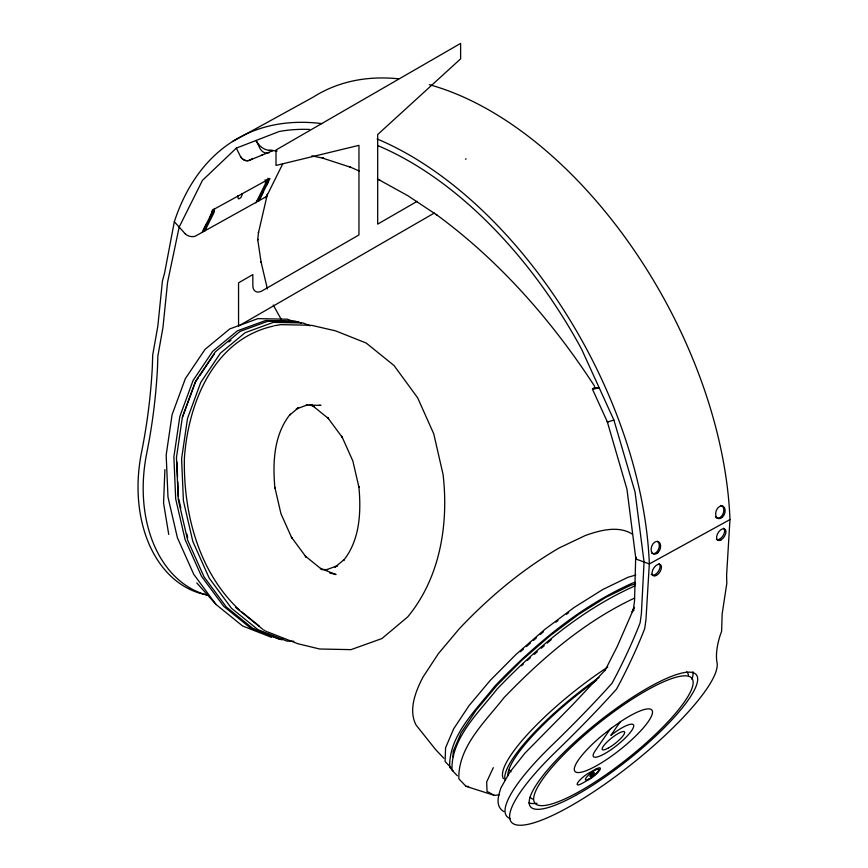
<?xml version="1.0" encoding="UTF-8"?>
<svg xmlns="http://www.w3.org/2000/svg" width="868" height="868" viewBox="0 0 868 868"><rect width="100%" height="100%" fill="white"/><g stroke="black" fill="none" stroke-linecap="round" stroke-linejoin="round"><path stroke-width="1.3" d="M635.691 557.321L634.53 600.971L633.239 610.291M452.977 756.874L453.172 751.471L461.147 732.809L476.076 710.274L496.876 685.449L522.069 660.081L549.9 635.897L578.489 614.501L605.972 597.271L630.58 585.347L635.593 583.893M164.887 469.61L163.564 503.049L168.739 534.46M429.302 84.673A346.213 202.624 61.2 0 1 729.966 519.563L726.603 575.213L726.809 583.361L722.165 613.86L721.623 631.253L720.006 635.832A430.929 97.997 -38.5 0 0 717.044 662.805A130.536 29.686 -38.5 0 1 566.826 808.119A130.536 29.686 -38.5 0 1 556.421 751.167A430.929 97.997 -38.5 0 0 609.987 696.364L616.595 689.04L620.544 681.64A430.929 172.352 -47.2 0 0 642.852 633.38L644.729 628.519L645.966 619.578L649.329 563.929A346.213 202.624 61.2 0 0 377.113 138.945M321.713 123.603A346.213 202.624 61.2 0 0 174.327 221.741L164.627 272.834L162.424 281.069L157.835 326.086L152.725 354.882L152.334 366.676A430.929 308.097 -76.4 0 1 141.538 452.293A130.536 93.332 -76.4 0 0 208.136 595.112M267.268 194.736L258.425 232.906L258.523 232.266L257.72 240.024L257.709 239.405L261.084 262.201L260.975 261.626L267.398 288.925M185.307 233.948A8.593 6.456 26.4 0 0 195.398 236.118L266.389 196.591A8.528 6.402 26.4 0 0 267.377 194.02M182.454 417.258L195.3 382.289L198.229 377.938M633.499 609.206L617.267 646.443L604.985 670.552M493.306 767.659L486.666 781.96L487.056 791.421L494.434 795.403L499.491 794.752M202.146 232.461L213.528 209.524L269.97 178.472L258.588 201.409M266.758 196.07L282.859 163.618M204.598 229.488L212.671 213.289A7.92 4.633 61.2 0 0 212.942 209.438M204.826 230.986L214.016 212.552A7.92 4.633 61.2 0 0 214.287 208.711M255.908 202.884L265.087 184.45A7.92 4.633 61.2 0 0 265.163 179.719M258.36 199.911L266.433 183.712A7.92 4.633 61.2 0 0 266.704 179.86M509.549 772.65L500.912 787.894C498.373 795.75 494.868 806.242 503.841 811.613M199.694 375.768L214.32 354.003M610.237 729.055L595.285 750.679A25.541 5.805 -38.5 0 0 607.6 751.959A25.541 5.805 -38.5 0 0 633.597 726.809A25.541 5.805 -38.5 0 0 612.255 734.263L610.855 735.38L620.099 722.013M634.128 607.871L633.195 609.879L634.15 610.204M509.939 772.032L524.966 753.12L572.804 704.61L605.56 669.716M266.357 196.667L265.315 197.709M634.193 607.307L632.012 611.777L633.087 610.931M521.57 665.778L523.437 663.901M309.583 129.44A338.596 198.164 61.2 0 0 279.29 131.469L236.346 148.113L202.45 180.381L179.166 227.09L167.567 282.317L162.978 327.323L157.868 356.119L157.477 367.923A430.929 308.097 -76.4 0 1 146.681 453.541A130.536 93.332 -76.4 0 0 208.255 595.34M520.464 651.727L523.447 649.134M526.431 646.541L530.402 643.09M533.386 640.497L536.37 637.904M540.341 634.454L543.325 631.861M527.353 660.374L530.337 657.781M534.308 654.331L537.292 651.738M541.263 648.277L544.247 645.694M547.231 643.101L551.202 639.64M228.892 341.959L230.975 340.245M555.9 622.204L558.015 620.62M566.489 614.284L568.605 612.7M417.15 201.333L377.678 224.128L377.678 134.54L460.615 58.85L460.615 43.4L276.013 149.98L276.013 165.43L358.951 145.347L358.951 234.946L262.201 290.802A13.248 7.649 -60 0 1 252.838 285.398L252.838 274.581L238.548 282.827L238.548 326.075L434.336 213.04M232.526 141.517L313.174 97.151A346.213 202.624 61.2 0 1 398.195 78.771M252.772 158.443L249.224 160.396A8.517 6.879 68.8 0 1 240.512 156.576L236.346 148.113M240.512 156.576A8.713 7.042 68.8 0 0 249.224 160.396L272.509 150.804M211.553 215.524L210.219 216.262L211.325 214.027A7.92 4.633 61.2 0 0 211.716 211.054M265.315 185.947L266.66 185.209L267.778 182.974A7.92 4.633 61.2 0 0 267.843 178.233M207.94 222.783L206.595 223.521L203.253 230.226L205.944 228.751M261.702 193.206L263.047 192.468L259.706 199.163L257.015 200.649M465.465 159.191L466.17 158.811M729.966 519.563L649.329 563.929L637.351 559.556A8.528 3.863 -7.3 0 1 635.767 556.876M634.931 585.922C581.983 609.51 536.847 647.561 497.038 689.127C478.789 712.53 450.98 738.104 451.978 770.155L457.36 775.808M634.573 598.074C584.565 621.51 541.957 658.237 503.917 697.774C485.668 721.178 457.87 746.751 458.857 778.802L466.04 786.332L494.434 795.403M261.105 155.47L262.201 155.014M273.279 326.108C213.539 339.431 188.106 403.229 184.385 458.488C183.354 513.14 198.544 572.023 239.611 610.182M325.956 569.918L337.522 565.697L335.015 567.151L344.086 559.654L343.478 560.533C360.068 539.918 361.218 511.838 358.875 486.601L358.972 487.436L352.853 461.006L341.797 436.268L342.415 437.548L327.54 417.41L328.56 418.647L311.612 404.933L314.541 406.734L309.735 404.846M274.31 325.706L280.711 324.643L310.245 325.24M608.501 421.685A8.713 0.911 -24.5 0 1 607.513 421.392A8.517 0.89 -24.5 0 0 608.501 421.685L613.904 420.101L635.05 492.026L644.067 562.008L641.376 613.817L640.139 622.757L638.262 627.618A430.929 172.352 -47.2 0 1 615.955 675.879L612.005 683.279L605.397 690.592A430.929 97.997 -38.5 0 1 551.831 745.406A130.536 29.686 -38.5 0 0 510.308 818.687M635.756 575.039L628.052 577.263L602.685 589.567L574.247 607.394L544.681 629.517L516.004 654.45L490.149 680.479L468.904 705.836L453.693 728.784L445.577 747.771L445.089 761.507L451.371 768.093M635.202 582.287L632.642 583.036C579.694 606.634 534.558 644.674 494.738 686.241C476.489 709.655 448.691 735.229 449.678 767.269L453.27 771.034M322.245 569.506L327.616 569.614M283.413 639.347L279.377 639.271L250.288 627.835L223.716 606.331L201.484 576.244L185.112 539.603L175.694 498.905L173.882 456.948L179.806 416.564L193.054 380.51L212.736 351.258L237.485 330.784L265.641 320.498L295.272 321.095L298.907 322.516M293.829 641.268L287.091 641.137L258.002 629.701L231.43 608.208L209.199 578.11L192.826 541.469L183.408 500.782L181.596 458.814L187.521 418.43L200.768 382.376L220.439 353.124L245.199 332.65L273.355 322.364L302.986 322.961L310.256 325.815M319.164 405.323L320.932 405.367L306.176 405.074L307.825 404.77L296.259 408.991L298.766 407.537L289.706 415.023L290.313 414.144C273.724 434.759 272.574 462.839 274.917 488.076L274.82 487.241L280.939 513.672L291.995 538.41L291.377 537.14L306.252 557.267L305.232 556.03L322.169 569.744L320.802 568.692M466.04 786.332L468.655 786.484M269.058 150.327L277.12 150.989M311.384 325.283L335.547 330.86L366.198 343.044L393.985 365.482L417.638 397.794L433.761 433.859L443.114 474.688C448.723 524.294 440.217 577.578 407.656 616.964L381.898 638.566L350.987 649.644L319.663 649.004L297.746 643.698L267.594 631.904M311.84 155.86L323.764 158.345L322.256 157.998L350.835 167.329L349.5 166.743L359.287 171.05M329.753 573.021L336.057 574.54L320.455 568.41M301.478 323.146L297.843 321.713L268.212 321.117L240.056 331.413L215.307 351.876L195.626 381.139L182.378 417.183L176.454 457.566L178.266 499.534L187.683 540.221L204.056 576.862L226.288 606.96L252.859 628.454L281.948 639.89M293.623 321.605L287.558 319.218L257.926 318.632L229.77 328.918L205.022 349.392L185.34 378.643L172.092 414.687L166.168 455.071L167.98 497.038L177.398 537.737L193.781 574.377L216.013 604.464L242.573 625.969L271.662 637.405M377.396 179.025L379.815 180.088M265.554 631.025L266.563 631.492M378.567 179.546L407.797 195.691L436.908 215.014L436.018 214.353C499.447 260.715 551.972 320.639 594.645 386.314M263.633 629.918L264.577 630.494M632.099 533.994C618.19 525.249 599.549 530.457 585.368 535.491L559.155 547.958C521.928 569.647 488.695 597.585 459.183 628.888L438.373 653.669L422.922 677.203C415.75 691.026 408.123 709.796 416.032 724.986L435.595 749.551L443.841 758.252M262.722 629.278L235.543 607.307M241.705 611.864L259.434 626.219M174.327 221.741L185.34 233.926M196.786 582.927L216.013 604.464M509.364 769.786L511.013 771.869M281.427 319.771L273.236 305.004M613.904 420.101L581.647 349.283A338.596 198.164 61.2 0 0 377.634 145.531M592.453 389.179L607.274 421.707L626.956 489.216L635.712 557.744M178.743 498.991L180.826 508.019M186.794 533.787L187.683 537.65M176.909 461.928L177.528 476.499M177.756 481.805L178.385 496.377M503.397 778.618A109.759 24.955 -38.5 0 1 607.774 667.069M507.823 775.829A105.939 24.087 -38.5 0 1 596.641 680.219M505.23 780.484A109.759 24.955 -38.5 0 1 598.974 677.485M533.158 799.265A100.265 22.796 -38.5 0 1 530.164 797.074M686.718 671.886A100.265 22.796 -38.5 0 1 688.422 675.098M241.836 193.553A7.92 4.633 61.2 0 1 241.988 195.246L241.174 197.166A2.832 1.085 -46.2 0 1 238.32 198.739L237.951 197.459A7.92 4.633 61.2 0 0 237.81 195.767M692.935 671.713A105.939 24.087 -38.5 0 1 691.904 679.243M536.988 803.269A105.939 24.087 -38.5 0 1 528.872 802.911M658.975 563.679A6.618 3.646 -57.3 0 1 658.031 571.914A6.618 3.646 -57.3 0 1 651.184 574.171M723.489 528.189A6.618 3.646 -57.3 0 1 723.033 535.708A6.618 3.646 -57.3 0 1 716.382 539.364M595.817 387.605A17.197 1.79 -24.5 0 0 599.083 387.562L593.679 389.146A8.517 0.89 -24.5 0 1 594.743 387.454M272.281 150.229A17.197 13.899 68.8 0 1 256.082 140.464L260.248 148.938A8.517 6.879 68.8 0 0 268.95 152.757M592.226 772.845A2.843 0.64 -38.5 0 1 591.694 773.323M591.119 773.789A2.843 0.64 -38.5 0 1 590.533 774.202M657.358 541.328A6.618 4.459 -69.9 0 1 658.421 549.607A6.618 4.459 -69.9 0 1 651.77 553.274M720.776 505.436A6.618 4.459 -69.9 0 1 722.935 514.116A6.618 4.459 -69.9 0 1 715.384 516.981M611.17 728.306L601.133 736.324A49.183 11.186 -38.5 0 0 582.743 771.847A49.183 11.186 -38.5 0 0 646.703 723.76A49.183 11.186 -38.5 0 0 621.347 721.134L611.17 728.306M595.849 769.146L589.133 772.835A10.405 2.365 -38.5 0 0 578.023 782.285A10.405 2.365 -38.5 0 0 581.701 783.587L588.417 779.887A10.405 2.365 -38.5 0 0 599.528 770.448A10.405 2.365 -38.5 0 0 595.849 769.146M575.603 795.424A105.939 24.087 -38.5 0 0 697.525 677.474A105.939 24.087 -38.5 0 0 567.162 749.203A105.939 24.087 -38.5 0 0 575.603 795.424M656.425 575.441A6.618 3.646 -57.3 0 0 660.982 565.22A6.618 3.646 -57.3 0 0 652.834 569.712A6.618 3.646 -57.3 0 0 656.425 575.441M720.939 539.939A6.618 3.646 -57.3 0 0 725.496 529.73A6.618 3.646 -57.3 0 0 717.348 534.211A6.618 3.646 -57.3 0 0 720.939 539.939M608.36 748.032A14.192 3.222 -38.5 0 0 624.689 732.234A14.192 3.222 -38.5 0 0 607.231 741.836A14.192 3.222 -38.5 0 0 608.36 748.032M577.632 792.484A100.265 22.796 -38.5 0 0 693.011 680.859A100.265 22.796 -38.5 0 0 569.636 748.748A100.265 22.796 -38.5 0 0 577.632 792.484M591.119 775.981A2.843 0.64 -38.5 0 0 594.385 772.824A2.843 0.64 -38.5 0 0 590.891 774.744A2.843 0.64 -38.5 0 0 591.119 775.981M589.09 778.911A8.517 1.931 -38.5 0 0 598.887 769.439A8.517 1.931 -38.5 0 0 588.417 775.2A8.517 1.931 -38.5 0 0 589.09 778.911M722.339 517.274A6.618 4.459 -69.9 0 0 723.185 506.315A6.618 4.459 -69.9 0 0 715.655 513.27A6.618 4.459 -69.9 0 0 722.339 517.274M657.825 552.764A6.618 4.459 -69.9 0 0 658.671 541.806A6.618 4.459 -69.9 0 0 651.141 548.76A6.618 4.459 -69.9 0 0 657.825 552.764"/></g></svg>
